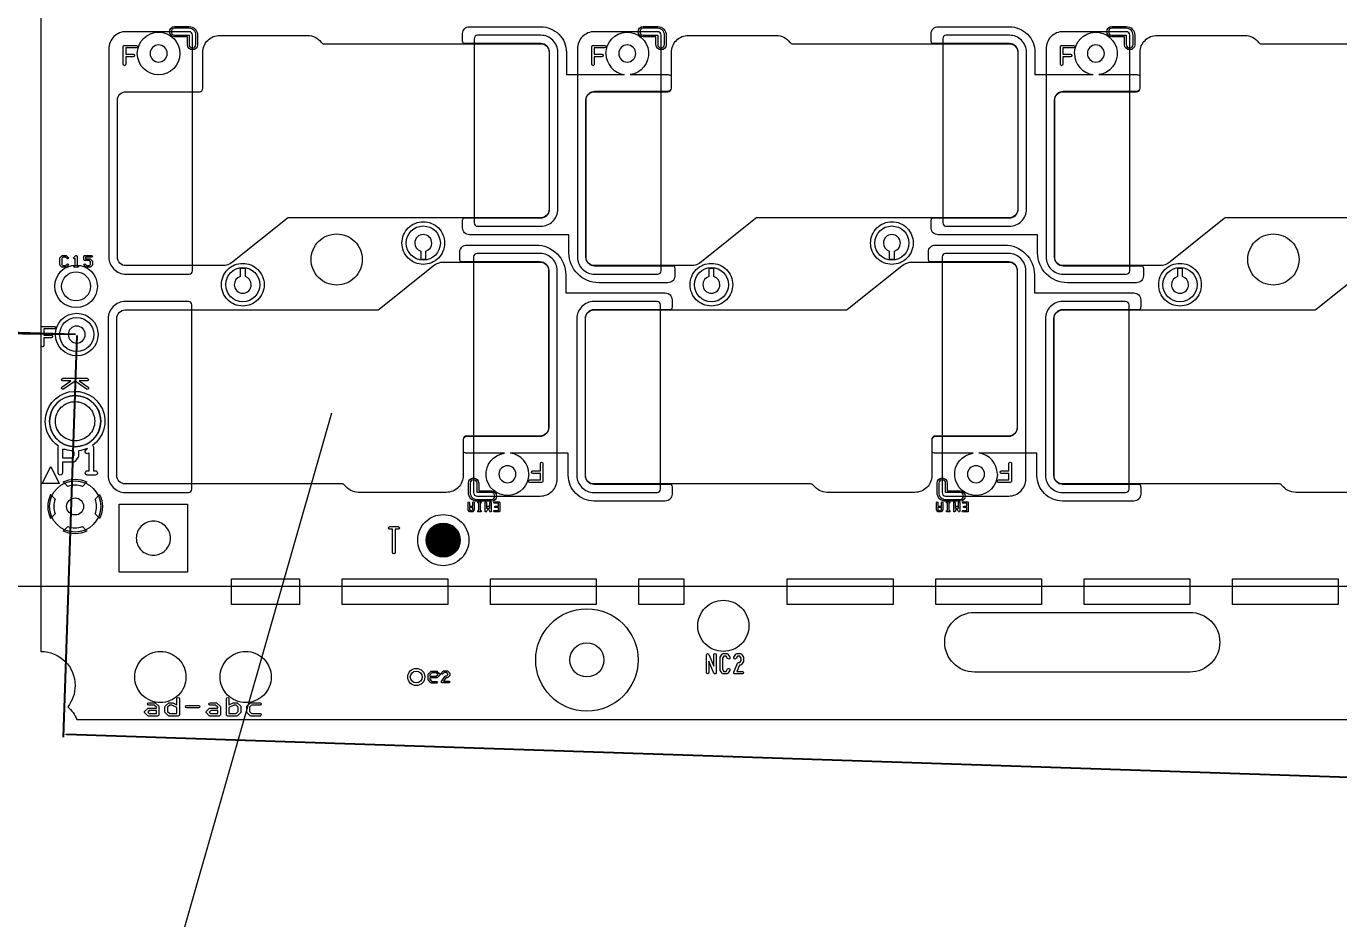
# Model space of a CAD drawing. Extents: x 2541 to 3941, y 2348 to 3338.
# Drawn here: x 2709.7 to 2786.6, y 2708.3 to 2760.7 of the extents above; entities that cross this region are included whole.
import ezdxf

# ---------------------------------------------------------------- set-up
doc = ezdxf.new("R2010")
doc.units = 0
doc.layers.get('0').update_dxf_attribs({"lineweight": 0})
doc.layers.get('Defpoints').update_dxf_attribs({"lineweight": 0})
for name, color, linetype, lineweight in [('EMI-T', 6, 'Continuous', 0), ('備註', 1, 'Continuous', 0), ('尺寸線', 3, 'Continuous', 0)]:
    doc.layers.add(name, color=color, linetype=linetype, lineweight=lineweight)
doc.layers.add('t_layer0', color=1, linetype='Continuous')
doc.styles.get("Standard").update_dxf_attribs({"font": 'simplex.shx', "height": 2.7})
doc.dimstyles.get("Standard").update_dxf_attribs({"dimtxt": 6, "dimasz": 0.18, "dimexe": 0.18, "dimexo": 0.0625, "dimgap": 0.09, "dimtad": 0, "dimtih": 1, "dimtoh": 1, "dimdec": 4, "dimzin": 0, "dimdsep": 46, "dimtxsty": 'Standard', "dimcen": 0.09, "dimadec": 0, "dimazin": 0, "dimtfac": 1, "dimtdec": 4, "dimtofl": 0, "dimtmove": 0, "dimatfit": 3, "dimfxl": 0, "dimtolj": 1, "dimtzin": 0, "dimarcsym": 0})

# ---------------------------------------------------------------- blocks, each defined once
blk = doc.blocks.new('PAD_R1')
at = {"const_width": 0.5}
blk.add_lwpolyline([(0.25, 0, 1), (-0.25, 0, 1)], format="xyb", close=True, dxfattribs=at)
blk = doc.blocks.new('*D30')
at = {"layer": 'Defpoints', "color": 0, "linetype": 'Continuous'}
for p in [(2712.612, 2742.594), (2957.619, 2734.405), (2956.836, 2710.973)]:
    blk.add_point(p, dxfattribs=at)
at = {"layer": '尺寸線', "color": 0, "linetype": 'Continuous', "lineweight": -2}
for p, q in [((2712.609, 2742.531), (2711.822, 2718.982)), ((2957.617, 2734.343), (2956.83, 2710.793)), ((2712.008, 2719.156), (2825.242, 2715.371)), ((2956.656, 2710.979), (2843.422, 2714.764))]:
    blk.add_line(p, q, dxfattribs=at)
at = {"layer": '尺寸線', "color": 0, "linetype": 'Continuous'}
for points in [[(2712.009, 2719.186), (2712.007, 2719.126), (2711.828, 2719.162)], [(2956.655, 2710.949), (2956.657, 2711.009), (2956.836, 2710.973)]]:
    blk.add_solid(points, dxfattribs=at)
at = {"layer": '尺寸線', "color": 0, "linetype": 'Continuous', "insert": (2834.332, 2715.067), "char_height": 2.7, "attachment_point": 5}
blk.add_mtext('\\A1;245.1443', dxfattribs=at)
blk = doc.blocks.new('*D31')
at = {"layer": 'Defpoints', "color": 0, "linetype": 'Continuous'}
for p in [(2706.513, 2910.936), (2717.414, 2910.624), (2712.612, 2742.594)]:
    blk.add_point(p, dxfattribs=at)
at = {"layer": '尺寸線', "color": 0, "linetype": 'Continuous', "lineweight": -2}
for p, q in [((2706.508, 2910.756), (2704.153, 2828.36)), ((2717.352, 2910.626), (2706.333, 2910.941)), ((2701.715, 2743.085), (2704.071, 2825.48)), ((2712.549, 2742.596), (2701.53, 2742.91))]:
    blk.add_line(p, q, dxfattribs=at)
at = {"layer": '尺寸線', "color": 0, "linetype": 'Continuous'}
for points in [[(2706.538, 2910.755), (2706.478, 2910.756), (2706.513, 2910.936)], [(2701.685, 2743.086), (2701.745, 2743.084), (2701.71, 2742.905)]]:
    blk.add_solid(points, dxfattribs=at)
at = {"layer": '尺寸線', "color": 0, "linetype": 'Continuous', "insert": (2704.112, 2826.92), "char_height": 2.7, "attachment_point": 5}
blk.add_mtext('\\A1;168.0988', dxfattribs=at)
blk = doc.blocks.new('*D34')
at = {"layer": 'Defpoints', "color": 0, "linetype": 'Continuous'}
for p in [(2688.35, 3101.014), (2717.414, 3100.624), (2712.612, 2742.594)]:
    blk.add_point(p, dxfattribs=at)
at = {"layer": '尺寸線', "color": 0, "linetype": 'Continuous', "lineweight": -2}
for p, q in [((2688.348, 3100.834), (2685.968, 2923.439)), ((2717.352, 3100.625), (2688.17, 3101.016)), ((2683.55, 2743.164), (2685.93, 2920.559)), ((2712.549, 2742.595), (2683.368, 2742.986))]:
    blk.add_line(p, q, dxfattribs=at)
at = {"layer": '尺寸線', "color": 0, "linetype": 'Continuous'}
for points in [[(2688.378, 3100.833), (2688.318, 3100.834), (2688.35, 3101.014)], [(2683.52, 2743.164), (2683.58, 2743.163), (2683.548, 2742.984)]]:
    blk.add_solid(points, dxfattribs=at)
at = {"layer": '尺寸線', "color": 0, "linetype": 'Continuous', "insert": (2685.949, 2921.999), "char_height": 2.7, "attachment_point": 5}
blk.add_mtext('\\A1;358.0624', dxfattribs=at)

msp = doc.modelspace()

# ---------------------------------------------------------------- linework, layer by layer
for p, q in [((2711.74866, 2739.51867), (2712.27059, 2739.87862)), ((2710.58995, 2733.85797), (2711.08995, 2734.85797)), ((2711.08995, 2734.85797), (2711.58995, 2733.85797)), ((2711.58995, 2733.85797), (2710.58995, 2733.85797)), ((2736.22814, 2732.19094), (2736.15861, 2732.19094)), ((2763.69814, 2732.19094), (2763.62861, 2732.19094)), ((2713.95669, 2731.81709), (2713.6901, 2732.08368))]:
    msp.add_line(p, q)
at = {"linetype": 'Continuous'}
for points in [[(2710.51672, 2769.52127), (2710.51672, 2724.0146, -0.414214), (2712.51672, 2722.0146, -0.169418), (2712.08276, 2720.7706, -0.117594), (2712.62077, 2720.0146), (2834.01672, 2720.0146), (2834.01672, 2727.4146), (2841.01672, 2727.4146), (2841.01672, 2720.0146), (2962.41267, 2720.0146, -0.117594), (2962.95069, 2720.7706, -0.169419), (2962.51672, 2722.0146, -0.414214), (2964.51672, 2724.0146), (2964.51672, 2759.52729, 0.044792), (2965.01672, 2759.93118), (2965.01672, 2764.98695, -0.207733), (2964.97961, 2765.00139, 0.10603), (2963.74324, 2765.79265, -1), (2963.77828, 2765.88631, -0.057817), (2964.51672, 2765.50792)], [(2735.2303, 2748.8446), (2735.2303, 2749.2446, -0.124386), (2735.27831, 2749.4346), (2739.8152, 2749.4346, 0.414365), (2740.32507, 2749.94473), (2740.32507, 2759.1446, 0.414366), (2739.8152, 2759.65473), (2735.27831, 2759.65473, -0.124392), (2735.2303, 2759.84473), (2735.2303, 2760.24473, -0.414218), (2735.6303, 2760.64473), (2739.8152, 2760.64473, -0.414364), (2741.31507, 2759.14409), (2741.31507, 2757.83473), (2744.7203, 2757.83473)], [(2762.7003, 2748.8446), (2762.7003, 2749.2446, -0.124386), (2762.74831, 2749.4346), (2767.2852, 2749.4346, 0.414365), (2767.79507, 2749.94473), (2767.79507, 2759.1446, 0.414366), (2767.2852, 2759.65473), (2762.74831, 2759.65473, -0.124392), (2762.7003, 2759.84473), (2762.7003, 2760.24473, -0.414218), (2763.1003, 2760.64473), (2767.2852, 2760.64473, -0.414364), (2768.78507, 2759.14409), (2768.78507, 2757.83473), (2772.1903, 2757.83473)], [(2743.63437, 2759.07391, -2.205962), (2745.04845, 2757.83473), (2747.27218, 2757.83473, -0.124388), (2747.46218, 2757.78672), (2747.46218, 2757.03473, -0.414224), (2747.27218, 2756.84473), (2742.9652, 2756.84473, 0.414218), (2742.45508, 2756.3346), (2742.45508, 2747.13472, 0.414217), (2742.9652, 2746.6246), (2747.62418, 2746.6246, -0.124388), (2747.67218, 2746.4346), (2747.67218, 2746.0346, -0.414218), (2747.27218, 2745.6346), (2743.21508, 2745.6346, -0.414215), (2741.46508, 2747.3846), (2741.46508, 2748.4446), (2735.6303, 2748.4446, -0.414218), (2735.2303, 2748.8446)], [(2771.10437, 2759.07391, -2.205962), (2772.51845, 2757.83473), (2774.74218, 2757.83473, -0.124388), (2774.93218, 2757.78672), (2774.93218, 2757.03473, -0.414224), (2774.74218, 2756.84473), (2770.4352, 2756.84473, 0.414218), (2769.92508, 2756.3346), (2769.92508, 2747.13472, 0.414217), (2770.4352, 2746.6246), (2775.09418, 2746.6246, -0.124388), (2775.14218, 2746.4346), (2775.14218, 2746.0346, -0.414218), (2774.74218, 2745.6346), (2770.68508, 2745.6346, -0.414215), (2768.93508, 2747.3846), (2768.93508, 2748.4446), (2763.1003, 2748.4446, -0.414218), (2762.7003, 2748.8446)], [(2735.07127, 2747.0446), (2735.07127, 2747.4446, -0.414218), (2735.47127, 2747.8446), (2739.52837, 2747.8446, -0.414215), (2741.27837, 2746.0946), (2741.27837, 2745.0346), (2747.11314, 2745.0346, -0.414218), (2747.51314, 2744.6346), (2747.51314, 2744.2346, -0.124388), (2747.46514, 2744.0446), (2742.92825, 2744.0446, 0.414365), (2742.41838, 2743.53447), (2742.41838, 2734.3346, 0.414366), (2742.92825, 2733.82446), (2747.46514, 2733.82446, -0.124388), (2747.51314, 2733.63446), (2747.51314, 2733.23446, -0.414218), (2747.11314, 2732.83446), (2742.92825, 2732.83446, -0.414364), (2741.42838, 2734.3351), (2741.42838, 2735.64447), (2738.02315, 2735.64447)], [(2762.54127, 2747.0446), (2762.54127, 2747.4446, -0.414218), (2762.94127, 2747.8446), (2766.99837, 2747.8446, -0.414215), (2768.74837, 2746.0946), (2768.74837, 2745.0346), (2774.58314, 2745.0346, -0.414218), (2774.98314, 2744.6346), (2774.98314, 2744.2346, -0.124388), (2774.93514, 2744.0446), (2770.39825, 2744.0446, 0.414365), (2769.88838, 2743.53447), (2769.88838, 2734.3346, 0.414366), (2770.39825, 2733.82446), (2774.93514, 2733.82446, -0.124388), (2774.98314, 2733.63446), (2774.98314, 2733.23446, -0.414218), (2774.58314, 2732.83446), (2770.39825, 2732.83446, -0.414364), (2768.89838, 2734.3351), (2768.89838, 2735.64447), (2765.49315, 2735.64447)], [(2712.52918, 2747.0639), (2712.5152, 2747.04992, -1), (2712.44449, 2747.12063)], [(2712.57918, 2746.53858), (2712.47984, 2746.53858, -1), (2712.47984, 2746.63858), (2712.52918, 2746.63858), (2712.52918, 2747.0639)], [(2712.44449, 2747.12063), (2712.54367, 2747.21981, -0.669786), (2712.62918, 2747.18461), (2712.62918, 2746.63858), (2712.67852, 2746.63858, -1), (2712.67852, 2746.53858), (2712.57918, 2746.53858)], [(2739.10907, 2734.40528, -2.205962), (2737.695, 2735.64447), (2735.47127, 2735.64447, -0.124386), (2735.28127, 2735.69247), (2735.28127, 2736.44447, -0.414224), (2735.47127, 2736.63447), (2739.77824, 2736.63447, 0.414218), (2740.28837, 2737.14459), (2740.28837, 2746.34447, 0.414217), (2739.77824, 2746.8546), (2735.11927, 2746.8546, -0.124392), (2735.07127, 2747.0446)], [(2766.57907, 2734.40528, -2.205962), (2765.165, 2735.64447), (2762.94127, 2735.64447, -0.124386), (2762.75127, 2735.69247), (2762.75127, 2736.44447, -0.414224), (2762.94127, 2736.63447), (2767.24824, 2736.63447, 0.414218), (2767.75837, 2737.14459), (2767.75837, 2746.34447, 0.414217), (2767.24824, 2746.8546), (2762.58927, 2746.8546, -0.124392), (2762.54127, 2747.0446)], [(2712.27059, 2739.87862), (2711.79124, 2739.87862, -1), (2711.79124, 2740.02862), (2713.23164, 2740.02862, -1), (2713.23164, 2739.87862), (2712.75229, 2739.87862)], [(2712.75229, 2739.87862), (2713.27422, 2739.51867, -1), (2713.18906, 2739.39519), (2712.51144, 2739.86251), (2711.83382, 2739.39519, -1), (2711.74866, 2739.51867)], [(2710.76672, 2737.5146, -1.641792), (2713.52999, 2736.08778, -0.265792), (2713.59112, 2735.9809), (2713.59112, 2734.6049), (2713.70089, 2734.6049, -1), (2713.70089, 2734.3569), (2713.46712, 2734.3569)], [(2713.24242, 2735.92216, -0.079792), (2712.7073, 2735.775, -0.08702), (2712.71475, 2735.7325), (2712.71475, 2735.48104, -0.163734), (2712.68933, 2735.40548), (2712.50172, 2735.15703, -0.23584), (2712.40179, 2735.10712), (2711.77495, 2735.10712), (2711.77495, 2734.48282, -1), (2711.52495, 2734.48282), (2711.52495, 2735.23212), (2711.52495, 2735.98142, -0.161391), (2711.54968, 2736.05606, -0.251438), (2710.76672, 2737.5146)], [(2713.34312, 2735.66675), (2713.32391, 2735.64621, -1), (2713.14277, 2735.8156), (2713.24242, 2735.92216)], [(2713.46712, 2734.3569), (2713.23334, 2734.3569, -1), (2713.23334, 2734.6049), (2713.34312, 2734.6049), (2713.34312, 2735.66675)], [(2739.17075, 2733.9258, -1), (2739.17075, 2734.0758), (2739.79112, 2734.0758), (2739.79112, 2734.44732), (2739.3446, 2734.44732, -1), (2739.3446, 2734.59732), (2739.79112, 2734.59732), (2739.79112, 2735.04385, -1), (2739.94112, 2735.04385), (2739.94112, 2734.52232)], [(2739.94112, 2734.52232), (2739.94112, 2734.0008, -0.414241), (2739.86612, 2733.9258), (2739.17075, 2733.9258)], [(2766.64075, 2733.9258, -1), (2766.64075, 2734.0758), (2767.26112, 2734.0758), (2767.26112, 2734.44732), (2766.8146, 2734.44732, -1), (2766.8146, 2734.59732), (2767.26112, 2734.59732), (2767.26112, 2735.04385, -1), (2767.41112, 2735.04385), (2767.41112, 2734.52232)], [(2767.41112, 2734.52232), (2767.41112, 2734.0008, -0.414241), (2767.33612, 2733.9258), (2766.64075, 2733.9258)], [(2711.81922, 2733.95456, -0.113254), (2712.51672, 2734.1146, -0.113254), (2713.21423, 2733.95456)], [(2713.21423, 2733.95456), (2712.94764, 2733.68797, 0.088223), (2712.51672, 2733.7646, 0.088221), (2712.08581, 2733.68797), (2711.81922, 2733.95456)], [(2711.07676, 2733.2121), (2711.34335, 2732.94551, 0.088223), (2711.26672, 2732.5146, 0.088221), (2711.34335, 2732.08368), (2711.07676, 2731.81709)], [(2713.6901, 2732.08368, 0.088223), (2713.76672, 2732.5146, 0.088221), (2713.6901, 2732.94551), (2713.95669, 2733.2121)], [(2713.95669, 2733.2121, -0.113254), (2714.11672, 2732.5146, -0.113254), (2713.95669, 2731.81709)], [(2735.54907, 2732.31704), (2735.54907, 2732.48922), (2735.54907, 2732.7475, -1), (2735.62907, 2732.7475), (2735.62907, 2732.52922), (2735.82722, 2732.52922), (2735.82722, 2732.7475, -1), (2735.90722, 2732.7475), (2735.90722, 2732.48922)], [(2735.90722, 2732.48922), (2735.90722, 2732.31704, -0.173189), (2735.89818, 2732.29172), (2735.82895, 2732.206, -0.228301), (2735.79768, 2732.19094), (2735.65861, 2732.19094, -0.228253), (2735.62734, 2732.206), (2735.55811, 2732.29172, -0.173127), (2735.54907, 2732.31704)], [(2736.15861, 2732.19094, -1), (2736.15861, 2732.27094), (2736.18814, 2732.27094), (2736.18814, 2732.7075), (2736.15861, 2732.7075, -1), (2736.15861, 2732.7875), (2736.22814, 2732.7875), (2736.29768, 2732.7875, -1), (2736.29768, 2732.7075), (2736.26814, 2732.7075), (2736.26814, 2732.27094), (2736.29768, 2732.27094, -1), (2736.29768, 2732.19094), (2736.22814, 2732.19094)], [(2736.54907, 2732.23129), (2736.54907, 2732.7475, -1), (2736.62907, 2732.7475), (2736.62907, 2732.3896)], [(2736.72814, 2732.40485), (2736.62429, 2732.21198, -0.782665), (2736.54907, 2732.23129)], [(2736.62907, 2732.3896), (2736.69292, 2732.50819, -0.597324), (2736.76336, 2732.50819), (2736.82722, 2732.3896)], [(2736.82722, 2732.3896), (2736.82722, 2732.7475, -1), (2736.90722, 2732.7475), (2736.90722, 2732.23129, -0.782664), (2736.832, 2732.21198), (2736.72814, 2732.40485)], [(2737.08907, 2732.19094, -1), (2737.08907, 2732.27094), (2737.32722, 2732.27094), (2737.32722, 2732.44922), (2737.15861, 2732.44922, -1), (2737.15861, 2732.52922), (2737.32722, 2732.52922), (2737.32722, 2732.7075), (2737.08907, 2732.7075, -1), (2737.08907, 2732.7875), (2737.36722, 2732.7875, -0.414265), (2737.40722, 2732.7475), (2737.40722, 2732.48922)], [(2737.40722, 2732.48922), (2737.40722, 2732.23094, -0.414265), (2737.36722, 2732.19094), (2737.08907, 2732.19094)], [(2763.01907, 2732.31704), (2763.01907, 2732.48922), (2763.01907, 2732.7475, -1), (2763.09907, 2732.7475), (2763.09907, 2732.52922), (2763.29722, 2732.52922), (2763.29722, 2732.7475, -1), (2763.37722, 2732.7475), (2763.37722, 2732.48922)], [(2763.37722, 2732.48922), (2763.37722, 2732.31704, -0.173189), (2763.36818, 2732.29172), (2763.29895, 2732.206, -0.228301), (2763.26768, 2732.19094), (2763.12861, 2732.19094, -0.228253), (2763.09734, 2732.206), (2763.02811, 2732.29172, -0.173127), (2763.01907, 2732.31704)], [(2763.62861, 2732.19094, -1), (2763.62861, 2732.27094), (2763.65814, 2732.27094), (2763.65814, 2732.7075), (2763.62861, 2732.7075, -1), (2763.62861, 2732.7875), (2763.69814, 2732.7875), (2763.76768, 2732.7875, -1), (2763.76768, 2732.7075), (2763.73814, 2732.7075), (2763.73814, 2732.27094), (2763.76768, 2732.27094, -1), (2763.76768, 2732.19094), (2763.69814, 2732.19094)], [(2764.01907, 2732.23129), (2764.01907, 2732.7475, -1), (2764.09907, 2732.7475), (2764.09907, 2732.3896)], [(2764.19814, 2732.40485), (2764.09429, 2732.21198, -0.782665), (2764.01907, 2732.23129)], [(2764.09907, 2732.3896), (2764.16292, 2732.50819, -0.597324), (2764.23336, 2732.50819), (2764.29722, 2732.3896)], [(2764.29722, 2732.3896), (2764.29722, 2732.7475, -1), (2764.37722, 2732.7475), (2764.37722, 2732.23129, -0.782664), (2764.302, 2732.21198), (2764.19814, 2732.40485)], [(2764.55907, 2732.19094, -1), (2764.55907, 2732.27094), (2764.79722, 2732.27094), (2764.79722, 2732.44922), (2764.62861, 2732.44922, -1), (2764.62861, 2732.52922), (2764.79722, 2732.52922), (2764.79722, 2732.7075), (2764.55907, 2732.7075, -1), (2764.55907, 2732.7875), (2764.83722, 2732.7875, -0.414265), (2764.87722, 2732.7475), (2764.87722, 2732.48922)], [(2764.87722, 2732.48922), (2764.87722, 2732.23094, -0.414265), (2764.83722, 2732.19094), (2764.55907, 2732.19094)], [(2711.81922, 2731.07463), (2712.08581, 2731.34122, 0.088223), (2712.51672, 2731.2646, 0.088221), (2712.94764, 2731.34122), (2713.21423, 2731.07463)], [(2713.21423, 2731.07463, -0.113255), (2712.51672, 2730.9146, -0.113253), (2711.81922, 2731.07463)], [(2749.52462, 2722.77062), (2749.52462, 2723.81367, -0.822081), (2749.66901, 2723.84214), (2749.95509, 2723.14895)], [(2749.95509, 2723.14895), (2749.95509, 2723.81367, -1), (2750.10509, 2723.81367), (2750.10509, 2722.77062, -0.822081), (2749.9607, 2722.74215), (2749.67462, 2723.43534)], [(2751.13035, 2722.79937), (2751.34547, 2723.32062, -0.304277), (2751.41485, 2723.36715), (2751.48069, 2723.36715), (2751.55509, 2723.48733), (2751.55509, 2723.61849), (2751.48069, 2723.73867), (2751.34902, 2723.73867), (2751.26339, 2723.60035, -1), (2751.13585, 2723.67931), (2751.24347, 2723.85315, -0.260808), (2751.30753, 2723.88867), (2751.52218, 2723.88867, -0.260808), (2751.58624, 2723.85315), (2751.69386, 2723.67931, -0.140528), (2751.70509, 2723.63954), (2751.70509, 2723.46628, -0.140528), (2751.69386, 2723.42651), (2751.58624, 2723.25267, -0.260808), (2751.52218, 2723.21715), (2751.46504, 2723.21715), (2751.31171, 2722.84562)], [(2733.98651, 2722.25361), (2734.18514, 2722.55155, -0.251022), (2734.22676, 2722.57385), (2734.30539, 2722.57385), (2734.37544, 2722.6439), (2734.37544, 2722.70181), (2734.30539, 2722.77186), (2734.14814, 2722.77186), (2734.06344, 2722.68717, -1), (2733.99273, 2722.75788), (2734.09192, 2722.85706, -0.200121), (2734.12743, 2722.87186), (2734.3261, 2722.87186, -0.200121), (2734.36161, 2722.85706), (2734.46064, 2722.75803, -0.200121), (2734.47544, 2722.72252), (2734.47544, 2722.62319, -0.200121), (2734.46064, 2722.58768), (2734.36161, 2722.48865, -0.200121), (2734.3261, 2722.47385), (2734.25352, 2722.47385), (2734.12151, 2722.27584)], [(2749.67462, 2723.43534), (2749.67462, 2722.77062, -1), (2749.52462, 2722.77062)], [(2734.12151, 2722.27584), (2734.42544, 2722.27584, -1), (2734.42544, 2722.17584), (2734.02809, 2722.17584, -0.599326), (2733.98651, 2722.25361)], [(2751.31171, 2722.84562), (2751.63009, 2722.84562, -1), (2751.63009, 2722.69562), (2751.19962, 2722.69562, -0.534761), (2751.13035, 2722.79937)], [(2716.6106, 2720.40406, -0.443818), (2716.6106, 2720.51529), (2716.78419, 2720.67234, -0.187203), (2716.83476, 2720.69196), (2717.28128, 2720.69196), (2717.28128, 2720.74096), (2717.15355, 2720.85653), (2716.83476, 2720.85653, -1), (2716.83476, 2721.00653), (2717.18244, 2721.00653, -0.187191), (2717.23302, 2720.98691), (2717.40634, 2720.83009, -0.213178), (2717.43128, 2720.77425), (2717.43128, 2720.61696)], [(2717.43128, 2720.61696), (2717.43128, 2720.30239, -0.414241), (2717.35628, 2720.22739), (2716.83476, 2720.22739, -0.187191), (2716.78419, 2720.24701), (2716.6106, 2720.40406)], [(2718.48128, 2720.89049), (2718.48128, 2721.2461, -1), (2718.63128, 2721.2461), (2718.63128, 2720.30239, -0.414241), (2718.55628, 2720.22739), (2718.03476, 2720.22739, -0.187191), (2717.98419, 2720.24701), (2717.81086, 2720.40383, -0.213178), (2717.78592, 2720.45968)], [(2717.78592, 2720.45968), (2717.78592, 2720.77425, -0.213189), (2717.81086, 2720.83009), (2717.98419, 2720.98691, -0.187203), (2718.03476, 2721.00653), (2718.2086, 2721.00653, -0.107692), (2718.23978, 2720.99974), (2718.48128, 2720.89049)], [(2720.2106, 2720.40406, -0.443818), (2720.2106, 2720.51529), (2720.38419, 2720.67234, -0.187203), (2720.43476, 2720.69196), (2720.88128, 2720.69196), (2720.88128, 2720.74096), (2720.75355, 2720.85653), (2720.43476, 2720.85653, -1), (2720.43476, 2721.00653), (2720.78244, 2721.00653, -0.187191), (2720.83302, 2720.98691), (2721.00634, 2720.83009, -0.213178), (2721.03128, 2720.77425), (2721.03128, 2720.61696)], [(2721.03128, 2720.61696), (2721.03128, 2720.30239, -0.414241), (2720.95628, 2720.22739), (2720.43476, 2720.22739, -0.187191), (2720.38419, 2720.24701), (2720.2106, 2720.40406)], [(2721.38592, 2720.30239), (2721.38592, 2721.2461, -1), (2721.53592, 2721.2461), (2721.53592, 2720.89049)], [(2721.53592, 2720.89049), (2721.77742, 2720.99974, -0.107672), (2721.8086, 2721.00653), (2721.98244, 2721.00653, -0.187191), (2722.03302, 2720.98691), (2722.20634, 2720.83009, -0.213178), (2722.23128, 2720.77425), (2722.23128, 2720.45968, -0.213189), (2722.20634, 2720.40383), (2722.03302, 2720.24701, -0.187203), (2721.98244, 2720.22739), (2721.46092, 2720.22739, -0.414241), (2721.38592, 2720.30239)]]:
    msp.add_lwpolyline(points, format="xyb", dxfattribs=at)
for points in [[(2718.35244, 2760.05531, -1), (2718.35244, 2760.65531), (2719.19715, 2760.65531, -0.414217), (2719.69715, 2760.15531), (2719.69715, 2759.59231, -1), (2719.09715, 2759.59231), (2719.09715, 2760.05531)], [(2745.82244, 2760.05531, -1), (2745.82244, 2760.65531), (2746.66715, 2760.65531, -0.414217), (2747.16715, 2760.15531), (2747.16715, 2759.59231, -1), (2746.56715, 2759.59231), (2746.56715, 2760.05531)], [(2773.29244, 2760.05531, -1), (2773.29244, 2760.65531), (2774.13715, 2760.65531, -0.414217), (2774.63715, 2760.15531), (2774.63715, 2759.59231, -1), (2774.03715, 2759.59231), (2774.03715, 2760.05531)], [(2714.99508, 2747.13472), (2714.99508, 2756.3346, -0.414219), (2715.4952, 2756.83473), (2719.80218, 2756.83473, 0.414223), (2720.00218, 2757.03473), (2720.00218, 2759.13952, -0.414215), (2721.00218, 2760.13952), (2726.13907, 2760.13952, -0.24029), (2726.94871, 2759.72692, 0.240069), (2727.11015, 2759.64473), (2739.8152, 2759.64473, -0.414366), (2740.31507, 2759.1446), (2740.31507, 2749.94472, -0.414365), (2739.8152, 2749.4446), (2725.06567, 2749.4446, 0.170771), (2724.94046, 2749.40056), (2721.76951, 2746.85481, -0.170765), (2721.14341, 2746.6346), (2715.4952, 2746.6346, -0.414218)], [(2718.35244, 2760.15531), (2719.19715, 2760.15531), (2719.19715, 2759.60124, 1), (2719.59715, 2759.60124), (2719.59715, 2760.15531, 0.414218), (2719.19715, 2760.55531), (2718.35244, 2760.55531, 1)], [(2742.46508, 2747.13472), (2742.46508, 2756.3346, -0.414219), (2742.9652, 2756.83473), (2747.27218, 2756.83473, 0.414223), (2747.47218, 2757.03473), (2747.47218, 2759.13952, -0.414215), (2748.47218, 2760.13952), (2753.60907, 2760.13952, -0.24029), (2754.41871, 2759.72692, 0.240069), (2754.58015, 2759.64473), (2767.2852, 2759.64473, -0.414366), (2767.78507, 2759.1446), (2767.78507, 2749.94472, -0.414365), (2767.2852, 2749.4446), (2752.53567, 2749.4446, 0.170771), (2752.41046, 2749.40056), (2749.23951, 2746.85481, -0.170765), (2748.61341, 2746.6346), (2742.9652, 2746.6346, -0.414218)], [(2745.82244, 2760.15531), (2746.66715, 2760.15531), (2746.66715, 2759.60124, 1), (2747.06715, 2759.60124), (2747.06715, 2760.15531, 0.414218), (2746.66715, 2760.55531), (2745.82244, 2760.55531, 1)], [(2769.93508, 2747.13472), (2769.93508, 2756.3346, -0.414219), (2770.4352, 2756.83473), (2774.74218, 2756.83473, 0.414223), (2774.94218, 2757.03473), (2774.94218, 2759.13952, -0.414215), (2775.94218, 2760.13952), (2781.07907, 2760.13952, -0.24029), (2781.88871, 2759.72692, 0.240069), (2782.05015, 2759.64473), (2794.7552, 2759.64473, -0.414366), (2795.25507, 2759.1446), (2795.25507, 2749.94472, -0.414365), (2794.7552, 2749.4446), (2780.00567, 2749.4446, 0.170771), (2779.88046, 2749.40056), (2776.70951, 2746.85481, -0.170765), (2776.08341, 2746.6346), (2770.4352, 2746.6346, -0.414218)], [(2773.29244, 2760.15531), (2774.13715, 2760.15531), (2774.13715, 2759.60124, 1), (2774.53715, 2759.60124), (2774.53715, 2760.15531, 0.414218), (2774.13715, 2760.55531), (2773.29244, 2760.55531, 1)], [(2715.33233, 2758.43535), (2715.33233, 2758.95687), (2715.33233, 2759.4784, -0.414241), (2715.40733, 2759.5534), (2716.10269, 2759.5534, -1), (2716.10269, 2759.4034), (2715.48233, 2759.4034), (2715.48233, 2759.03187), (2715.92885, 2759.03187, -1), (2715.92885, 2758.88187), (2715.48233, 2758.88187), (2715.48233, 2758.43535, -1)], [(2716.91437, 2759.07391, 0.414217), (2717.41437, 2758.57391, 0.414217), (2717.91437, 2759.07391, 0.414217), (2717.41437, 2759.57391, 0.414217)], [(2742.80233, 2758.43535), (2742.80233, 2758.95687), (2742.80233, 2759.4784, -0.414241), (2742.87733, 2759.5534), (2743.57269, 2759.5534, -1), (2743.57269, 2759.4034), (2742.95233, 2759.4034), (2742.95233, 2759.03187), (2743.39885, 2759.03187, -1), (2743.39885, 2758.88187), (2742.95233, 2758.88187), (2742.95233, 2758.43535, -1)], [(2744.38437, 2759.07391, 0.414217), (2744.88437, 2758.57391, 0.414217), (2745.38437, 2759.07391, 0.414217), (2744.88437, 2759.57391, 0.414217)], [(2770.27233, 2758.43535), (2770.27233, 2758.95687), (2770.27233, 2759.4784, -0.414241), (2770.34733, 2759.5534), (2771.04269, 2759.5534, -1), (2771.04269, 2759.4034), (2770.42233, 2759.4034), (2770.42233, 2759.03187), (2770.86885, 2759.03187, -1), (2770.86885, 2758.88187), (2770.42233, 2758.88187), (2770.42233, 2758.43535, -1)], [(2771.85437, 2759.07391, 0.414217), (2772.35437, 2758.57391, 0.414217), (2772.85437, 2759.07391, 0.414217), (2772.35437, 2759.57391, 0.414217)], [(2731.67699, 2747.96071, -0.414215), (2732.92699, 2749.21071, -0.414215), (2734.17699, 2747.96071, -0.414215), (2732.92699, 2746.71071, -0.414215)], [(2759.14699, 2747.96071, -0.414215), (2760.39699, 2749.21071, -0.414215), (2761.64699, 2747.96071, -0.414215), (2760.39699, 2746.71071, -0.414215)], [(2726.3517, 2746.9946, -0.414215), (2727.8517, 2748.4946, -0.414215), (2729.3517, 2746.9946, -0.414215), (2727.8517, 2745.4946, -0.414215)], [(2732.42699, 2747.96071, 0.327542), (2732.77699, 2747.48374), (2732.77699, 2747.00957), (2733.07699, 2747.00957), (2733.07699, 2747.48374, 0.327544), (2733.42699, 2747.96071, 0.414217), (2732.92699, 2748.46071, 0.414217)], [(2759.89699, 2747.96071, 0.327542), (2760.24699, 2747.48374), (2760.24699, 2747.00957), (2760.54699, 2747.00957), (2760.54699, 2747.48374, 0.327544), (2760.89699, 2747.96071, 0.414217), (2760.39699, 2748.46071, 0.414217)], [(2781.26188, 2746.9946, -0.414215), (2782.76188, 2748.4946, -0.414215), (2784.26188, 2746.9946, -0.414215), (2782.76188, 2745.4946, -0.414215)], [(2711.63051, 2746.68792), (2711.63051, 2747.08527, -0.200121), (2711.64531, 2747.12078), (2711.74433, 2747.21981, -0.200121), (2711.77984, 2747.23461), (2711.97852, 2747.23461, -0.200121), (2712.01403, 2747.21981), (2712.11321, 2747.12063, -1), (2712.0425, 2747.04992), (2711.95781, 2747.13461), (2711.80055, 2747.13461), (2711.73051, 2747.06456), (2711.73051, 2746.70863), (2711.80055, 2746.63858), (2711.95781, 2746.63858), (2712.0425, 2746.72328, -1), (2712.11321, 2746.65257), (2712.01403, 2746.55338, -0.200121), (2711.97852, 2746.53858), (2711.77984, 2746.53858, -0.200121), (2711.74433, 2746.55338), (2711.64531, 2746.65241, -0.200121)], [(2713.03051, 2746.98593), (2713.03051, 2747.18461, -0.414253), (2713.08051, 2747.23461), (2713.47786, 2747.23461, -1), (2713.47786, 2747.13461), (2713.13051, 2747.13461), (2713.13051, 2747.03593), (2713.37852, 2747.03593, -0.200121), (2713.41403, 2747.02113), (2713.51306, 2746.92211, -0.200121), (2713.52786, 2746.8866), (2713.52786, 2746.68792, -0.200121), (2713.51306, 2746.65241), (2713.41403, 2746.55338, -0.200121), (2713.37852, 2746.53858), (2713.17984, 2746.53858, -0.200121), (2713.14433, 2746.55338), (2713.04515, 2746.65257, -1), (2713.11586, 2746.72328), (2713.20055, 2746.63858), (2713.35781, 2746.63858), (2713.42786, 2746.70863), (2713.42786, 2746.86589), (2713.35781, 2746.93593), (2713.08051, 2746.93593, -0.414253)], [(2714.95838, 2734.33459), (2714.95838, 2743.53447, -0.414365), (2715.45825, 2744.0346), (2730.20778, 2744.0346, 0.170771), (2730.33299, 2744.07863), (2733.50394, 2746.62438, -0.170765), (2734.13004, 2746.8446), (2739.77824, 2746.8446, -0.414218), (2740.27837, 2746.34447), (2740.27837, 2737.14459, -0.414219), (2739.77824, 2736.64447), (2735.47127, 2736.64447, 0.414223), (2735.27127, 2736.44447), (2735.27127, 2734.33967, -0.414215), (2734.27127, 2733.33967), (2729.13437, 2733.33967, -0.24029), (2728.32474, 2733.75227, 0.240069), (2728.1633, 2733.83446), (2715.45825, 2733.83446, -0.414366)], [(2721.09646, 2745.51848, -0.414215), (2722.34646, 2746.76848, -0.414215), (2723.59646, 2745.51848, -0.414215), (2722.34646, 2744.26848, -0.414215)], [(2742.42838, 2734.33459), (2742.42838, 2743.53447, -0.414365), (2742.92825, 2744.0346), (2757.67778, 2744.0346, 0.170771), (2757.80299, 2744.07863), (2760.97394, 2746.62438, -0.170765), (2761.60004, 2746.8446), (2767.24824, 2746.8446, -0.414218), (2767.74837, 2746.34447), (2767.74837, 2737.14459, -0.414219), (2767.24824, 2736.64447), (2762.94127, 2736.64447, 0.414223), (2762.74127, 2736.44447), (2762.74127, 2734.33967, -0.414215), (2761.74127, 2733.33967), (2756.60437, 2733.33967, -0.24029), (2755.79474, 2733.75227, 0.240069), (2755.6333, 2733.83446), (2742.92825, 2733.83446, -0.414366)], [(2748.56646, 2745.51848, -0.414215), (2749.81646, 2746.76848, -0.414215), (2751.06646, 2745.51848, -0.414215), (2749.81646, 2744.26848, -0.414215)], [(2769.89838, 2734.33459), (2769.89838, 2743.53447, -0.414365), (2770.39825, 2744.0346), (2785.14778, 2744.0346, 0.170771), (2785.27299, 2744.07863), (2788.44394, 2746.62438, -0.170765), (2789.07004, 2746.8446), (2794.71824, 2746.8446, -0.414218), (2795.21837, 2746.34447), (2795.21837, 2737.14459, -0.414219), (2794.71824, 2736.64447), (2790.41127, 2736.64447, 0.414223), (2790.21127, 2736.44447), (2790.21127, 2734.33967, -0.414215), (2789.21127, 2733.33967), (2784.07437, 2733.33967, -0.24029), (2783.26474, 2733.75227, 0.240069), (2783.1033, 2733.83446), (2770.39825, 2733.83446, -0.414366)], [(2776.03646, 2745.51848, -0.414215), (2777.28646, 2746.76848, -0.414215), (2778.53646, 2745.51848, -0.414215), (2777.28646, 2744.26848, -0.414215)], [(2711.72393, 2745.42194, -0.414215), (2712.57393, 2746.27194, -0.414215), (2713.42393, 2745.42194, -0.414215), (2712.57393, 2744.57194, -0.414215)], [(2721.84646, 2745.51848, 0.414217), (2722.34646, 2745.01848, 0.414217), (2722.84646, 2745.51848, 0.327542), (2722.49646, 2745.99545), (2722.49646, 2746.46962), (2722.19646, 2746.46962), (2722.19646, 2745.99545, 0.327544)], [(2749.31646, 2745.51848, 0.414217), (2749.81646, 2745.01848, 0.414217), (2750.31646, 2745.51848, 0.327542), (2749.96646, 2745.99545), (2749.96646, 2746.46962), (2749.66646, 2746.46962), (2749.66646, 2745.99545, 0.327544)], [(2776.78646, 2745.51848, 0.414217), (2777.28646, 2745.01848, 0.414217), (2777.78646, 2745.51848, 0.327542), (2777.43646, 2745.99545), (2777.43646, 2746.46962), (2777.13646, 2746.46962), (2777.13646, 2745.99545, 0.327544)], [(2710.52953, 2741.95517), (2710.52953, 2742.47669), (2710.52953, 2742.99822, -0.414241), (2710.60453, 2743.07322), (2711.2999, 2743.07322, -1), (2711.2999, 2742.92322), (2710.67953, 2742.92322), (2710.67953, 2742.55169), (2711.12606, 2742.55169, -1), (2711.12606, 2742.40169), (2710.67953, 2742.40169), (2710.67953, 2741.95517, -1)], [(2712.11158, 2742.59373, 0.414217), (2712.61158, 2742.09373, 0.414217), (2713.11158, 2742.59373, 0.414217), (2712.61158, 2743.09373, 0.414217)], [(2711.01672, 2737.5146, 0.414215), (2712.51672, 2736.0146, 0.414215), (2714.01672, 2737.5146, 0.414215), (2712.51672, 2739.0146, 0.002914), (2712.50015, 2739.0145, 0.410982)], [(2711.36672, 2737.5146, -0.414215), (2712.51672, 2738.6646, -0.414215), (2713.66672, 2737.5146, -0.414215), (2712.51672, 2736.3646, -0.414215)], [(2711.77495, 2735.35712), (2712.33954, 2735.35712), (2712.46475, 2735.52293), (2712.46475, 2735.69061), (2712.40624, 2735.76809, -0.065651), (2711.95731, 2735.85642), (2711.77495, 2735.85642)], [(2737.35907, 2734.40528, 0.414217), (2737.85907, 2733.90528, 0.414217), (2738.35907, 2734.40528, 0.414217), (2737.85907, 2734.90528, 0.414217)], [(2764.82907, 2734.40528, 0.414217), (2765.32907, 2733.90528, 0.414217), (2765.82907, 2734.40528, 0.414217), (2765.32907, 2734.90528, 0.414217)], [(2735.57629, 2733.32388), (2735.57629, 2733.88689, -1), (2736.17629, 2733.88689), (2736.17629, 2733.42388), (2736.92101, 2733.42388, -1), (2736.92101, 2732.82388), (2736.07629, 2732.82388, -0.414217)], [(2735.67629, 2733.32388, 0.414218), (2736.07629, 2732.92388), (2736.92101, 2732.92388, 1), (2736.92101, 2733.32388), (2736.07629, 2733.32388), (2736.07629, 2733.87796, 1), (2735.67629, 2733.87796)], [(2763.04629, 2733.32388), (2763.04629, 2733.88689, -1), (2763.64629, 2733.88689), (2763.64629, 2733.42388), (2764.39101, 2733.42388, -1), (2764.39101, 2732.82388), (2763.54629, 2732.82388, -0.414217)], [(2763.14629, 2733.32388, 0.414218), (2763.54629, 2732.92388), (2764.39101, 2732.92388, 1), (2764.39101, 2733.32388), (2763.54629, 2733.32388), (2763.54629, 2733.87796, 1), (2763.14629, 2733.87796)], [(2712.01672, 2732.5146, -0.414217), (2712.51672, 2733.0146, -0.414217), (2713.01672, 2732.5146, -0.414217), (2712.51672, 2732.0146, -0.414217)], [(2716.10526, 2730.65321, 0.414216), (2717.10526, 2729.65321, 0.414216), (2718.10526, 2730.65321, 0.414216), (2717.10526, 2731.65321, 0.414216)], [(2730.95895, 2731.1799, -1), (2730.95895, 2731.3299), (2731.20729, 2731.3299), (2731.45564, 2731.3299, -1), (2731.45564, 2731.1799), (2731.28229, 2731.1799), (2731.28229, 2729.8145, -1), (2731.13229, 2729.8145), (2731.13229, 2731.1799)], [(2732.59797, 2730.53998, -0.414215), (2734.09797, 2732.03998, -0.414215), (2735.59797, 2730.53998, -0.414215), (2734.09797, 2729.03998, -0.414215)], [(2749.01672, 2725.5146, -0.414215), (2750.51672, 2727.0146, -0.414215), (2752.01672, 2725.5146, -0.414215), (2750.51672, 2724.0146, -0.414215)], [(2765.24268, 2722.80546, -1), (2765.24268, 2726.30546), (2777.86768, 2726.30546, -1), (2777.86768, 2722.80546)], [(2716.01672, 2722.5146, -0.414215), (2717.51672, 2724.0146, -0.414215), (2719.01672, 2722.5146, -0.414215), (2717.51672, 2721.0146, -0.414215)], [(2721.01672, 2722.5146, -0.414215), (2722.51672, 2724.0146, -0.414215), (2724.01672, 2722.5146, -0.414215), (2722.51672, 2721.0146, -0.414215)], [(2750.32462, 2722.94476), (2750.32462, 2723.63954, -0.140528), (2750.33585, 2723.67931), (2750.44347, 2723.85315, -0.260808), (2750.50753, 2723.88867), (2750.72218, 2723.88867, -0.260808), (2750.78624, 2723.85315), (2750.89386, 2723.67931, -1), (2750.76632, 2723.60035), (2750.68069, 2723.73867), (2750.54902, 2723.73867), (2750.47462, 2723.61849), (2750.47462, 2722.9658), (2750.54902, 2722.84562), (2750.68069, 2722.84562), (2750.76632, 2722.98394, -1), (2750.89386, 2722.90499), (2750.78624, 2722.73115, -0.260808), (2750.72218, 2722.69562), (2750.50753, 2722.69562, -0.260808), (2750.44347, 2722.73115), (2750.33585, 2722.90499, -0.140528)], [(2733.2153, 2722.35796), (2733.2153, 2722.50697), (2733.2153, 2722.65597, -0.200121), (2733.2301, 2722.69148), (2733.3788, 2722.84018, -0.200121), (2733.41431, 2722.85498), (2733.71232, 2722.85498, -0.200121), (2733.74783, 2722.84018), (2733.89668, 2722.69133, -0.414249), (2733.89668, 2722.62062), (2733.74783, 2722.47177, -0.200121), (2733.71232, 2722.45697), (2733.3153, 2722.45697), (2733.3153, 2722.37867), (2733.43502, 2722.25895), (2733.71232, 2722.25895, -1), (2733.71232, 2722.15895), (2733.41431, 2722.15895, -0.200121), (2733.3788, 2722.17375), (2733.2301, 2722.32245, -0.200121)], [(2719.06092, 2720.69925, -1), (2719.06092, 2720.84925), (2719.75628, 2720.84925, -1), (2719.75628, 2720.69925)], [(2722.58592, 2720.45968), (2722.58592, 2720.77425, -0.213189), (2722.61086, 2720.83009), (2722.78419, 2720.98691, -0.187203), (2722.83476, 2721.00653), (2723.35628, 2721.00653, -1), (2723.35628, 2720.85653), (2722.86365, 2720.85653), (2722.73592, 2720.74096), (2722.73592, 2720.49296), (2722.86365, 2720.37739), (2723.35628, 2720.37739, -1), (2723.35628, 2720.22739), (2722.83476, 2720.22739, -0.187191), (2722.78419, 2720.24701), (2722.61086, 2720.40383, -0.213178)]]:
    msp.add_lwpolyline(points, format="xyb", close=True, dxfattribs=at)
for points in [[(2715.10526, 2728.65321), (2715.10526, 2732.65321), (2719.10526, 2732.65321), (2719.10526, 2728.65321)], [(2735.62907, 2732.33117), (2735.67772, 2732.27094), (2735.77857, 2732.27094), (2735.82722, 2732.33117), (2735.82722, 2732.44922), (2735.62907, 2732.44922)], [(2763.09907, 2732.33117), (2763.14772, 2732.27094), (2763.24857, 2732.27094), (2763.29722, 2732.33117), (2763.29722, 2732.44922), (2763.09907, 2732.44922)], [(2721.69238, 2726.7646), (2721.69238, 2728.2646), (2725.66672, 2728.2646), (2725.66672, 2726.7646)], [(2728.16672, 2726.7646), (2728.16672, 2728.2646), (2734.36672, 2728.2646), (2734.36672, 2726.7646)], [(2736.86672, 2726.7646), (2736.86672, 2728.2646), (2743.06672, 2728.2646), (2743.06672, 2726.7646)], [(2745.56672, 2726.7646), (2745.56672, 2728.2646), (2748.20331, 2728.2646), (2748.20331, 2726.7646)], [(2754.26672, 2726.7646), (2754.26672, 2728.2646), (2760.46672, 2728.2646), (2760.46672, 2726.7646)], [(2762.96672, 2726.7646), (2762.96672, 2728.2646), (2769.16672, 2728.2646), (2769.16672, 2726.7646)], [(2771.66672, 2726.7646), (2771.66672, 2728.2646), (2777.86672, 2728.2646), (2777.86672, 2726.7646)], [(2780.36672, 2726.7646), (2780.36672, 2728.2646), (2786.56672, 2728.2646), (2786.56672, 2726.7646)], [(2733.3153, 2722.55697), (2733.69161, 2722.55697), (2733.79062, 2722.65597), (2733.69161, 2722.75498), (2733.43502, 2722.75498), (2733.3153, 2722.63526)], [(2717.93592, 2720.49296), (2718.06365, 2720.37739), (2718.48128, 2720.37739), (2718.48128, 2720.72586), (2718.19243, 2720.85653), (2718.06365, 2720.85653), (2717.93592, 2720.74096)], [(2721.53592, 2720.37739), (2721.95355, 2720.37739), (2722.08128, 2720.49296), (2722.08128, 2720.74096), (2721.95355, 2720.85653), (2721.82478, 2720.85653), (2721.53592, 2720.72586)], [(2716.77271, 2720.45968), (2716.86365, 2720.37739), (2717.28128, 2720.37739), (2717.28128, 2720.54196), (2716.86365, 2720.54196)], [(2720.37271, 2720.45968), (2720.46365, 2720.37739), (2720.88128, 2720.37739), (2720.88128, 2720.54196), (2720.46365, 2720.54196)]]:
    msp.add_lwpolyline(points, close=True, dxfattribs=at)
for centre, radius in [((2717.41437, 2759.07391), 1.25), ((2712.61158, 2742.59373), 1.25), ((2742.51672, 2723.5146), 3), ((2742.51672, 2723.5146), 1), ((2732.51672, 2722.5146), 0.5), ((2732.51672, 2722.5146), 0.35)]:
    msp.add_circle(centre, radius)
for centre, radius, start, end in [((2744.88437, 2759.07391), 1.25, 179.999999, 262.45759), ((2772.35437, 2759.07391), 1.25, 179.999999, 262.45759), ((2737.85907, 2734.40528), 1.25, 359.999999, 82.45759), ((2765.32907, 2734.40528), 1.25, 359.999999, 82.45759), ((2712.51672, 2732.5146), 1.6, 154.154989, 180.000042), ((2712.51672, 2732.5146), 1.6, 179.999958, 205.845011)]:
    msp.add_arc(centre, radius, start, end)
at = {"layer": 'EMI-T', "linetype": 'Continuous'}
msp.add_lwpolyline([(2707.71672, 2727.8146), (2707.71672, 2917.2146), (2977.71672, 2917.2146), (2977.71672, 2727.8146)], close=True, dxfattribs=at)
for points in [[(2714.49508, 2747.13472, 0.414215), (2715.4952, 2746.1346), (2719.19715, 2746.1346, 0.414223), (2719.39715, 2746.3346), (2719.39715, 2760.15532, 0.414223), (2719.19715, 2760.35532), (2715.4952, 2760.35532, 0.414215), (2714.49508, 2759.35519)], [(2735.91299, 2749.1446, 0.414223), (2736.11299, 2748.9446), (2739.81519, 2748.9446, 0.414363), (2740.81507, 2749.94498), (2740.81507, 2759.14435, 0.414365), (2739.81519, 2760.14473), (2736.11299, 2760.14473, 0.414223), (2735.91299, 2759.94473)], [(2741.96508, 2747.13472, 0.414215), (2742.9652, 2746.1346), (2746.66715, 2746.1346, 0.414223), (2746.86715, 2746.3346), (2746.86715, 2760.15532, 0.414223), (2746.66715, 2760.35532), (2742.9652, 2760.35532, 0.414215), (2741.96508, 2759.35519)], [(2763.38299, 2749.1446, 0.414223), (2763.58299, 2748.9446), (2767.28519, 2748.9446, 0.414363), (2768.28507, 2749.94498), (2768.28507, 2759.14435, 0.414365), (2767.28519, 2760.14473), (2763.58299, 2760.14473, 0.414223), (2763.38299, 2759.94473)], [(2769.43508, 2747.13472, 0.414215), (2770.4352, 2746.1346), (2774.13715, 2746.1346, 0.414223), (2774.33715, 2746.3346), (2774.33715, 2760.15532, 0.414223), (2774.13715, 2760.35532), (2770.4352, 2760.35532, 0.414215), (2769.43508, 2759.35519)], [(2735.87629, 2733.32388, 0.414223), (2736.07629, 2733.12388), (2739.77824, 2733.12388, 0.414215), (2740.77837, 2734.12401), (2740.77837, 2746.34448, 0.414215), (2739.77824, 2747.3446), (2736.07629, 2747.3446, 0.414223), (2735.87629, 2747.1446)], [(2763.34629, 2733.32388, 0.414223), (2763.54629, 2733.12388), (2767.24824, 2733.12388, 0.414215), (2768.24837, 2734.12401), (2768.24837, 2746.34448, 0.414215), (2767.24824, 2747.3446), (2763.54629, 2747.3446, 0.414223), (2763.34629, 2747.1446)], [(2714.45838, 2734.33485, 0.414365), (2715.45825, 2733.33447), (2719.16045, 2733.33447, 0.414223), (2719.36045, 2733.53447), (2719.36045, 2744.3346, 0.414223), (2719.16045, 2744.5346), (2715.45825, 2744.5346, 0.414363), (2714.45838, 2743.53422)], [(2741.92838, 2734.33485, 0.414365), (2742.92825, 2733.33447), (2746.63045, 2733.33447, 0.414223), (2746.83045, 2733.53447), (2746.83045, 2744.3346, 0.414223), (2746.63045, 2744.5346), (2742.92825, 2744.5346, 0.414363), (2741.92838, 2743.53422)], [(2769.39838, 2734.33485, 0.414365), (2770.39825, 2733.33447), (2774.10045, 2733.33447, 0.414223), (2774.30045, 2733.53447), (2774.30045, 2744.3346, 0.414223), (2774.10045, 2744.5346), (2770.39825, 2744.5346, 0.414363), (2769.39838, 2743.53422)]]:
    msp.add_lwpolyline(points, format="xyb", close=True, dxfattribs=at)
at = {"layer": 'EMI-T'}
for centre, radius in [((2732.92699, 2747.96072), 1), ((2760.39699, 2747.96072), 1), ((2712.57393, 2745.42194), 1.25), ((2722.34645, 2745.51848), 1), ((2749.81645, 2745.51848), 1), ((2777.28645, 2745.51848), 1), ((2712.61158, 2742.59374), 1), ((2712.51672, 2737.5146), 1.5), ((2712.51672, 2732.5146), 1.5), ((2734.09797, 2730.53999), 1)]:
    msp.add_circle(centre, radius, dxfattribs=at)
at = {"layer": '備註', "linetype": 'Continuous'}
msp.add_line((2696.87621, 2630.68776), (2727.55851, 2738.00679), dxfattribs=at)

# ---------------------------------------------------------------- block references
at = {"layer": 't_layer0', "xscale": 2, "yscale": 2}
msp.add_blockref('PAD_R1', (2734.09797, 2730.53998), dxfattribs=at)

# ---------------------------------------------------------------- dimensions: what is measured, and where the dimension line sits
at = {"layer": '尺寸線', "linetype": 'Continuous'}
for p1, p2, distance, picture, middle in [((2712.61158, 2742.59374), (2717.41437, 3100.62391), 29.06665, '*D34', (2685.94894, 2921.9987)), ((2712.61158, 2742.59373), (2717.41438, 2910.62392), 10.90575, '*D31', (2704.11168, 2826.92042)), ((2712.61158, 2742.59373), (2957.61907, 2734.40528), -23.44512, '*D30', (2834.3322, 2715.06747))]:
    dim = msp.add_aligned_dim(p1=p1, p2=p2, distance=distance, dimstyle='Standard', dxfattribs=at)
    dim.commit()
    dim.dimension.update_dxf_attribs({"geometry": picture, "text_midpoint": middle})

doc.saveas('drawing.dxf')
